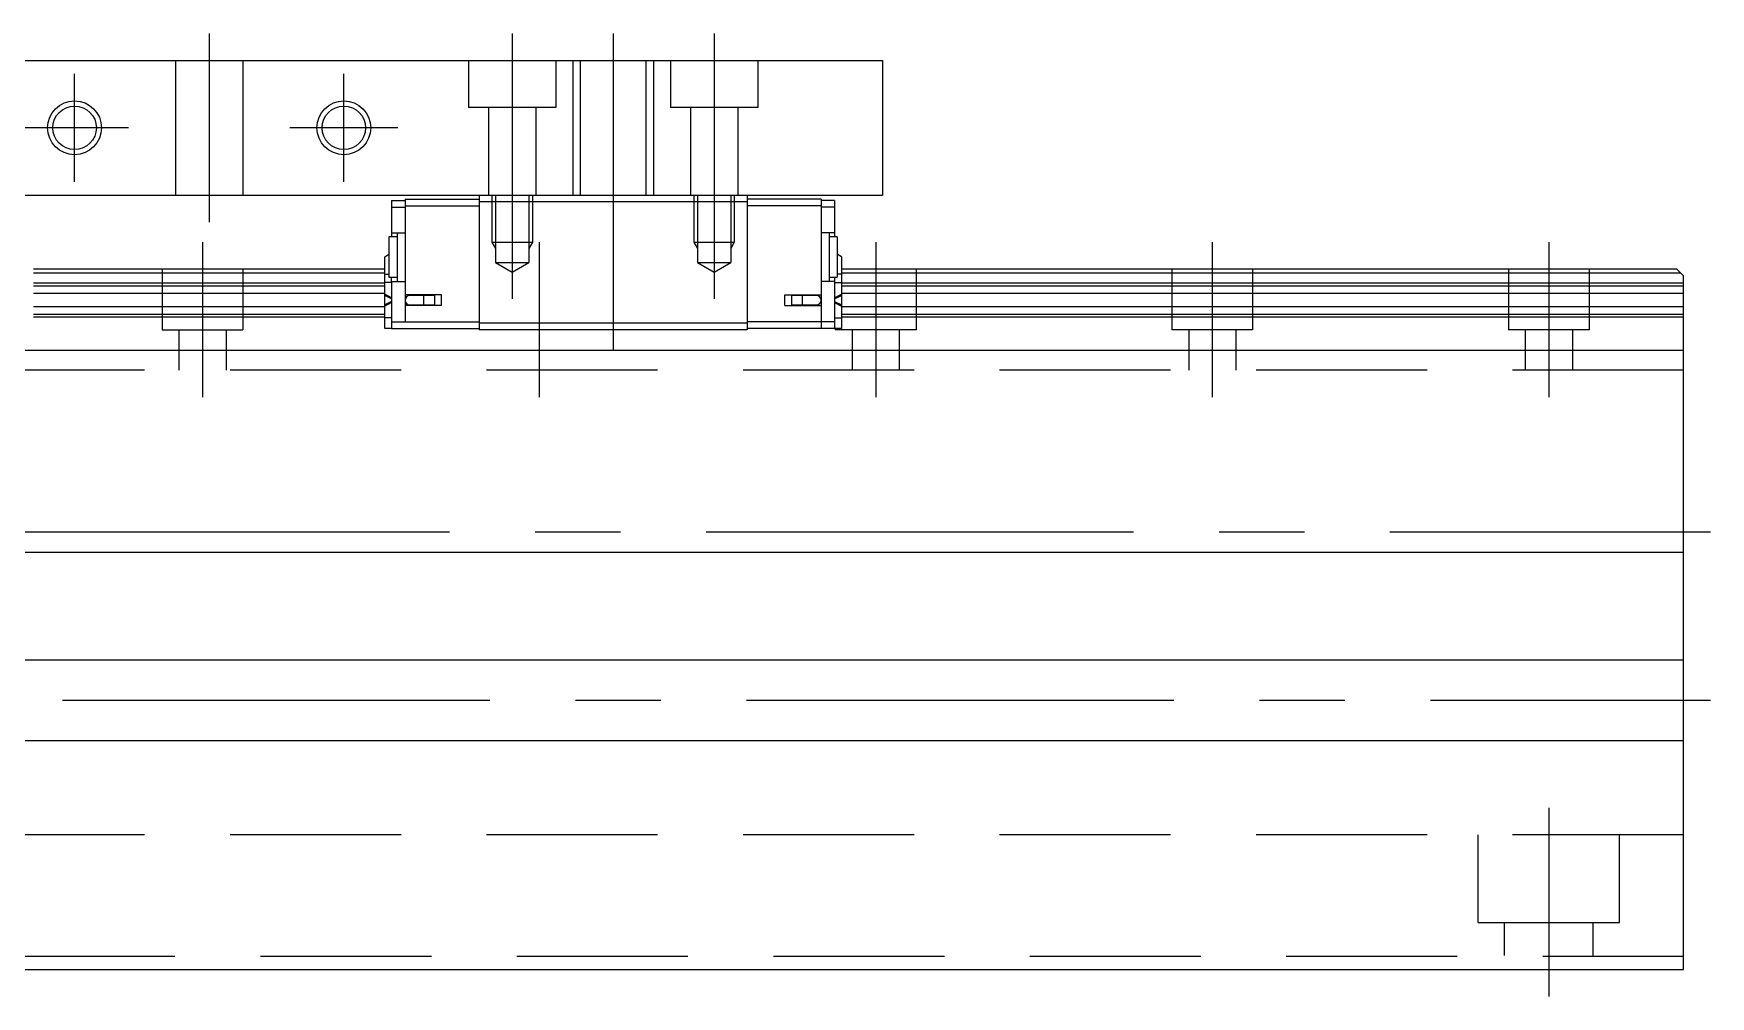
# Model space of a CAD drawing. Extents: x -100 to 423, y -166 to 222.
# Drawn here: x 298.3 to 422.9, y -34.5 to 37 of the extents above; entities that cross this region are included whole.
import ezdxf

# ---------------------------------------------------------------- set-up
doc = ezdxf.new("R2010")
doc.units = 0
doc.linetypes.add('CENTER', pattern=[50.8, 31.75, -6.35, 6.35, -6.35])
doc.linetypes.add('DASHED', pattern=[19.05, 12.7, -6.35])
doc.layers.get('0').update_dxf_attribs({"linetype": 'CONTINUOUS'})
doc.layers.add('CENTER', color=1, linetype='CENTER')

msp = doc.modelspace()

# ---------------------------------------------------------------- linework, layer by layer
at = {"color": 7, "linetype": 'CONTINUOUS'}
for p, q in [((261.35, 35), (361.35, 35)), ((361.35, 35), (361.35, 25)), ((261.35, 25), (361.35, 25)), ((331.4, 25), (331.4, 24.5)), ((351.3, 25), (351.3, 15)), ((324.9, 24.6), (325.9, 24.6)), ((324.9, 24.6), (324.9, 21.9)), ((324.9, 24.1), (325.9, 24.1)), ((325.9, 24.7), (325.9, 15.6)), ((325.9, 24.7), (331.4, 24.7)), ((325.9, 24.2), (331.4, 24.2)), ((331.4, 24.5), (331.4, 15.5)), ((351.3, 24.5), (331.4, 24.5)), ((356.8, 24.7), (351.3, 24.7)), ((356.8, 24.2), (351.3, 24.2)), ((356.8, 24.7), (356.8, 15.1)), ((357.8, 24.6), (356.8, 24.6)), ((357.8, 24.1), (356.8, 24.1)), ((357.8, 24.6), (357.8, 21.9)), ((325.3, 21.9), (324.7, 21.9)), ((324.7, 21.9), (324.7, 18.9)), ((324.9, 22.2), (325.9, 22.2)), ((325.3, 22.2), (325.3, 18.6)), ((357.8, 22.2), (356.8, 22.2)), ((357.4, 22.2), (357.4, 18.6)), ((358, 21.9), (357.4, 21.9)), ((358, 21.9), (358, 18.9)), ((324.4, 20.43), (324.7, 20.61)), ((324.4, 15.1), (324.4, 20.43)), ((358.3, 20.43), (358, 20.61)), ((358.3, 20.43), (358.3, 15.1)), ((324.4, 19.5), (298.3, 19.5)), ((324.4, 19.2), (298.3, 19.2)), ((324.4, 19.13), (324.7, 19.13)), ((324.7, 18.9), (325.3, 18.9)), ((324.9, 18.6), (324.9, 18.9)), ((357.4, 18.9), (358, 18.9)), ((357.8, 18.9), (357.8, 15.1)), ((358.3, 19.13), (358, 19.13)), ((420.35, 19.5), (358.3, 19.5)), ((420.65, 19.2), (358.3, 19.2)), ((420.35, 19.5), (420.85, 19)), ((420.85, -32.5), (420.85, 19)), ((324.4, 18.46), (298.3, 18.46)), ((324.4, 18.25), (298.3, 18.25)), ((324.4, 17.7), (298.3, 17.7)), ((324.9, 18.51), (324.4, 18.51)), ((324.4, 17.55), (324.4, 17.64)), ((324.9, 17.38), (324.4, 17.64)), ((324.9, 17.29), (324.4, 17.55)), ((324.9, 18.6), (324.9, 15.6)), ((324.9, 18.6), (325.9, 18.6)), ((328.6, 17.6), (325.9, 17.6)), ((328.1, 17.55), (326.25, 17.55)), ((326.7, 17.55), (326.7, 17.6)), ((327.16, 17.55), (327.16, 17.6)), ((327.3, 16.85), (327.3, 17.55)), ((328.1, 16.85), (328.1, 17.55)), ((328.6, 16.8), (328.6, 17.6)), ((354.1, 16.8), (354.1, 17.6)), ((354.1, 17.6), (356.8, 17.6)), ((354.6, 17.55), (354.6, 16.85)), ((356.45, 17.55), (354.6, 17.55)), ((355.4, 17.55), (355.4, 16.85)), ((355.54, 17.55), (355.54, 17.6)), ((356, 17.55), (356, 17.6)), ((357.8, 18.6), (356.8, 18.6)), ((357.8, 18.51), (358.3, 18.51)), ((357.8, 17.38), (358.3, 17.64)), ((357.8, 17.29), (358.3, 17.55)), ((420.85, 18.46), (358.3, 18.46)), ((420.85, 18.25), (358.3, 18.25)), ((420.85, 17.7), (358.3, 17.7)), ((358.3, 17.55), (358.3, 17.64)), ((324.4, 16.7), (298.3, 16.7)), ((324.9, 17.11), (324.4, 16.85)), ((324.9, 17.02), (324.4, 16.76)), ((324.4, 16.76), (324.4, 16.85)), ((324.9, 17.11), (324.9, 17.11)), ((328.6, 16.8), (325.9, 16.8)), ((326.25, 16.85), (328.1, 16.85)), ((326.7, 16.8), (326.7, 16.85)), ((327.16, 16.8), (327.16, 16.85)), ((354.1, 16.8), (356.8, 16.8)), ((354.6, 16.85), (356.45, 16.85)), ((355.54, 16.8), (355.54, 16.85)), ((356, 16.8), (356, 16.85)), ((357.8, 17.11), (358.3, 16.85)), ((357.8, 17.11), (357.8, 17.11)), ((357.8, 17.02), (358.3, 16.76)), ((358.3, 16.76), (358.3, 16.85)), ((420.85, 16.7), (358.3, 16.7)), ((324.4, 16.15), (298.3, 16.15)), ((324.4, 15.94), (298.3, 15.94)), ((324.9, 15.89), (324.4, 15.89)), ((324.9, 15.1), (324.4, 15.1)), ((324.9, 15.6), (325.9, 15.6)), ((324.9, 15.6), (324.9, 15.1)), ((324.9, 15.1), (325.9, 15.1)), ((325.9, 15.6), (331.4, 15.6)), ((325.9, 15.1), (331.4, 15.1)), ((351.3, 15.5), (331.4, 15.5)), ((331.4, 15.5), (331.4, 15)), ((351.3, 15), (331.4, 15)), ((357.8, 15.6), (351.3, 15.6)), ((358.3, 15.1), (351.3, 15.1)), ((357.8, 15.89), (358.3, 15.89)), ((420.85, 16.15), (358.3, 16.15)), ((420.85, 15.94), (358.3, 15.94)), ((200.85, 13.5), (420.85, 13.5)), ((200.85, -1.5), (420.85, -1.5)), ((200.85, -9.5), (420.85, -9.5)), ((200.85, -15.5), (420.85, -15.5)), ((200.85, -32.5), (420.85, -32.5))]:
    msp.add_line(p, q, dxfattribs=at)
at = {"color": 3, "linetype": 'DASHED'}
for p, q in [((308.85, 35), (308.85, 25)), ((313.85, 35), (313.85, 25)), ((330.6, 35), (330.6, 31.5)), ((337.1, 35), (337.1, 31.5)), ((338.35, 35), (338.35, 25)), ((338.89, 35), (338.89, 25)), ((343.81, 25), (343.81, 35)), ((344.35, 35), (344.35, 25)), ((345.6, 35), (345.6, 31.5)), ((352.1, 35), (352.1, 31.5)), ((337.1, 31.5), (330.6, 31.5)), ((332.1, 31.5), (332.1, 25)), ((335.6, 31.5), (335.6, 25)), ((352.1, 31.5), (345.6, 31.5)), ((347.1, 31.5), (347.1, 25)), ((350.6, 31.5), (350.6, 25)), ((332.35, 25), (332.35, 21.5)), ((332.62, 25), (332.62, 20)), ((335.08, 25), (335.08, 20)), ((335.35, 25), (335.35, 21.5)), ((347.35, 25), (347.35, 21.5)), ((347.62, 25), (347.62, 20)), ((350.08, 25), (350.08, 20)), ((350.35, 25), (350.35, 21.5)), ((332.35, 21.5), (332.62, 21.03)), ((332.35, 21.5), (335.35, 21.5)), ((335.35, 21.5), (335.08, 21.03)), ((347.35, 21.5), (350.35, 21.5)), ((347.35, 21.5), (347.62, 21.03)), ((350.35, 21.5), (350.08, 21.03)), ((332.62, 20), (333.85, 19.29)), ((332.62, 20), (335.08, 20)), ((333.85, 19.29), (335.08, 20)), ((347.62, 20), (348.85, 19.29)), ((347.62, 20), (350.08, 20)), ((348.85, 19.29), (350.08, 20)), ((307.85, 19.5), (307.85, 15)), ((313.85, 19.5), (313.85, 15)), ((363.85, 19.5), (363.85, 15)), ((382.85, 19.5), (382.85, 15)), ((388.85, 19.5), (388.85, 15)), ((407.85, 19.5), (407.85, 15)), ((413.85, 19.5), (413.85, 15)), ((307.85, 15), (313.85, 15)), ((309.1, 15), (309.1, 12)), ((312.6, 15), (312.6, 12)), ((357.85, 15.1), (357.85, 15)), ((363.85, 15), (357.85, 15)), ((359.1, 15), (359.1, 12)), ((362.6, 15), (362.6, 12)), ((388.85, 15), (382.85, 15)), ((384.1, 15), (384.1, 12)), ((387.6, 15), (387.6, 12)), ((413.85, 15), (407.85, 15)), ((409.1, 15), (409.1, 12)), ((412.6, 15), (412.6, 12)), ((420.85, 12), (200.85, 12)), ((420.85, -22.5), (200.85, -22.5)), ((405.6, -29), (405.6, -22.5)), ((416.1, -29), (416.1, -22.5)), ((405.6, -29), (416.1, -29)), ((407.55, -31.45), (407.55, -29)), ((414.15, -31.5), (414.15, -29)), ((200.85, -31.5), (420.85, -31.5))]:
    msp.add_line(p, q, dxfattribs=at)
at = {"color": 1, "linetype": 'CENTER'}
msp.add_line((410.85, -20.5), (410.85, -34.5), dxfattribs=at)
at = {"color": 3, "linetype": 'CONTINUOUS'}
for centre in [(301.35, 30), (321.35, 30)]:
    msp.add_circle(centre, 2, dxfattribs=at)
at = {"color": 7, "linetype": 'CONTINUOUS'}
for centre in [(301.35, 30), (321.35, 30)]:
    msp.add_circle(centre, 1.62, dxfattribs=at)
for centre, start, end in [((326.25, 17.2), 90, 180), ((356.45, 17.2), 270, 90), ((326.25, 17.2), 180, 270)]:
    msp.add_arc(centre, 0.35, start, end, dxfattribs=at)
at = {"layer": 'CENTER', "color": 1, "linetype": 'CENTER'}
for p, q in [((311.35, 37), (311.35, 23)), ((333.85, 37), (333.85, 17.29)), ((341.35, 37), (341.35, 13.5)), ((348.85, 37), (348.85, 17.29)), ((301.35, 26), (301.35, 34)), ((321.35, 26), (321.35, 34)), ((305.35, 30), (297.35, 30)), ((325.35, 30), (317.35, 30)), ((310.85, 21.5), (310.85, 10)), ((335.85, 21.5), (335.85, 10)), ((360.85, 21.5), (360.85, 10)), ((360.85, 21.5), (360.85, 10)), ((385.85, 21.5), (385.85, 10)), ((410.85, 21.5), (410.85, 10)), ((145.05, 0), (422.85, 0)), ((198.85, -12.5), (422.85, -12.5))]:
    msp.add_line(p, q, dxfattribs=at)

doc.saveas('drawing.dxf')
